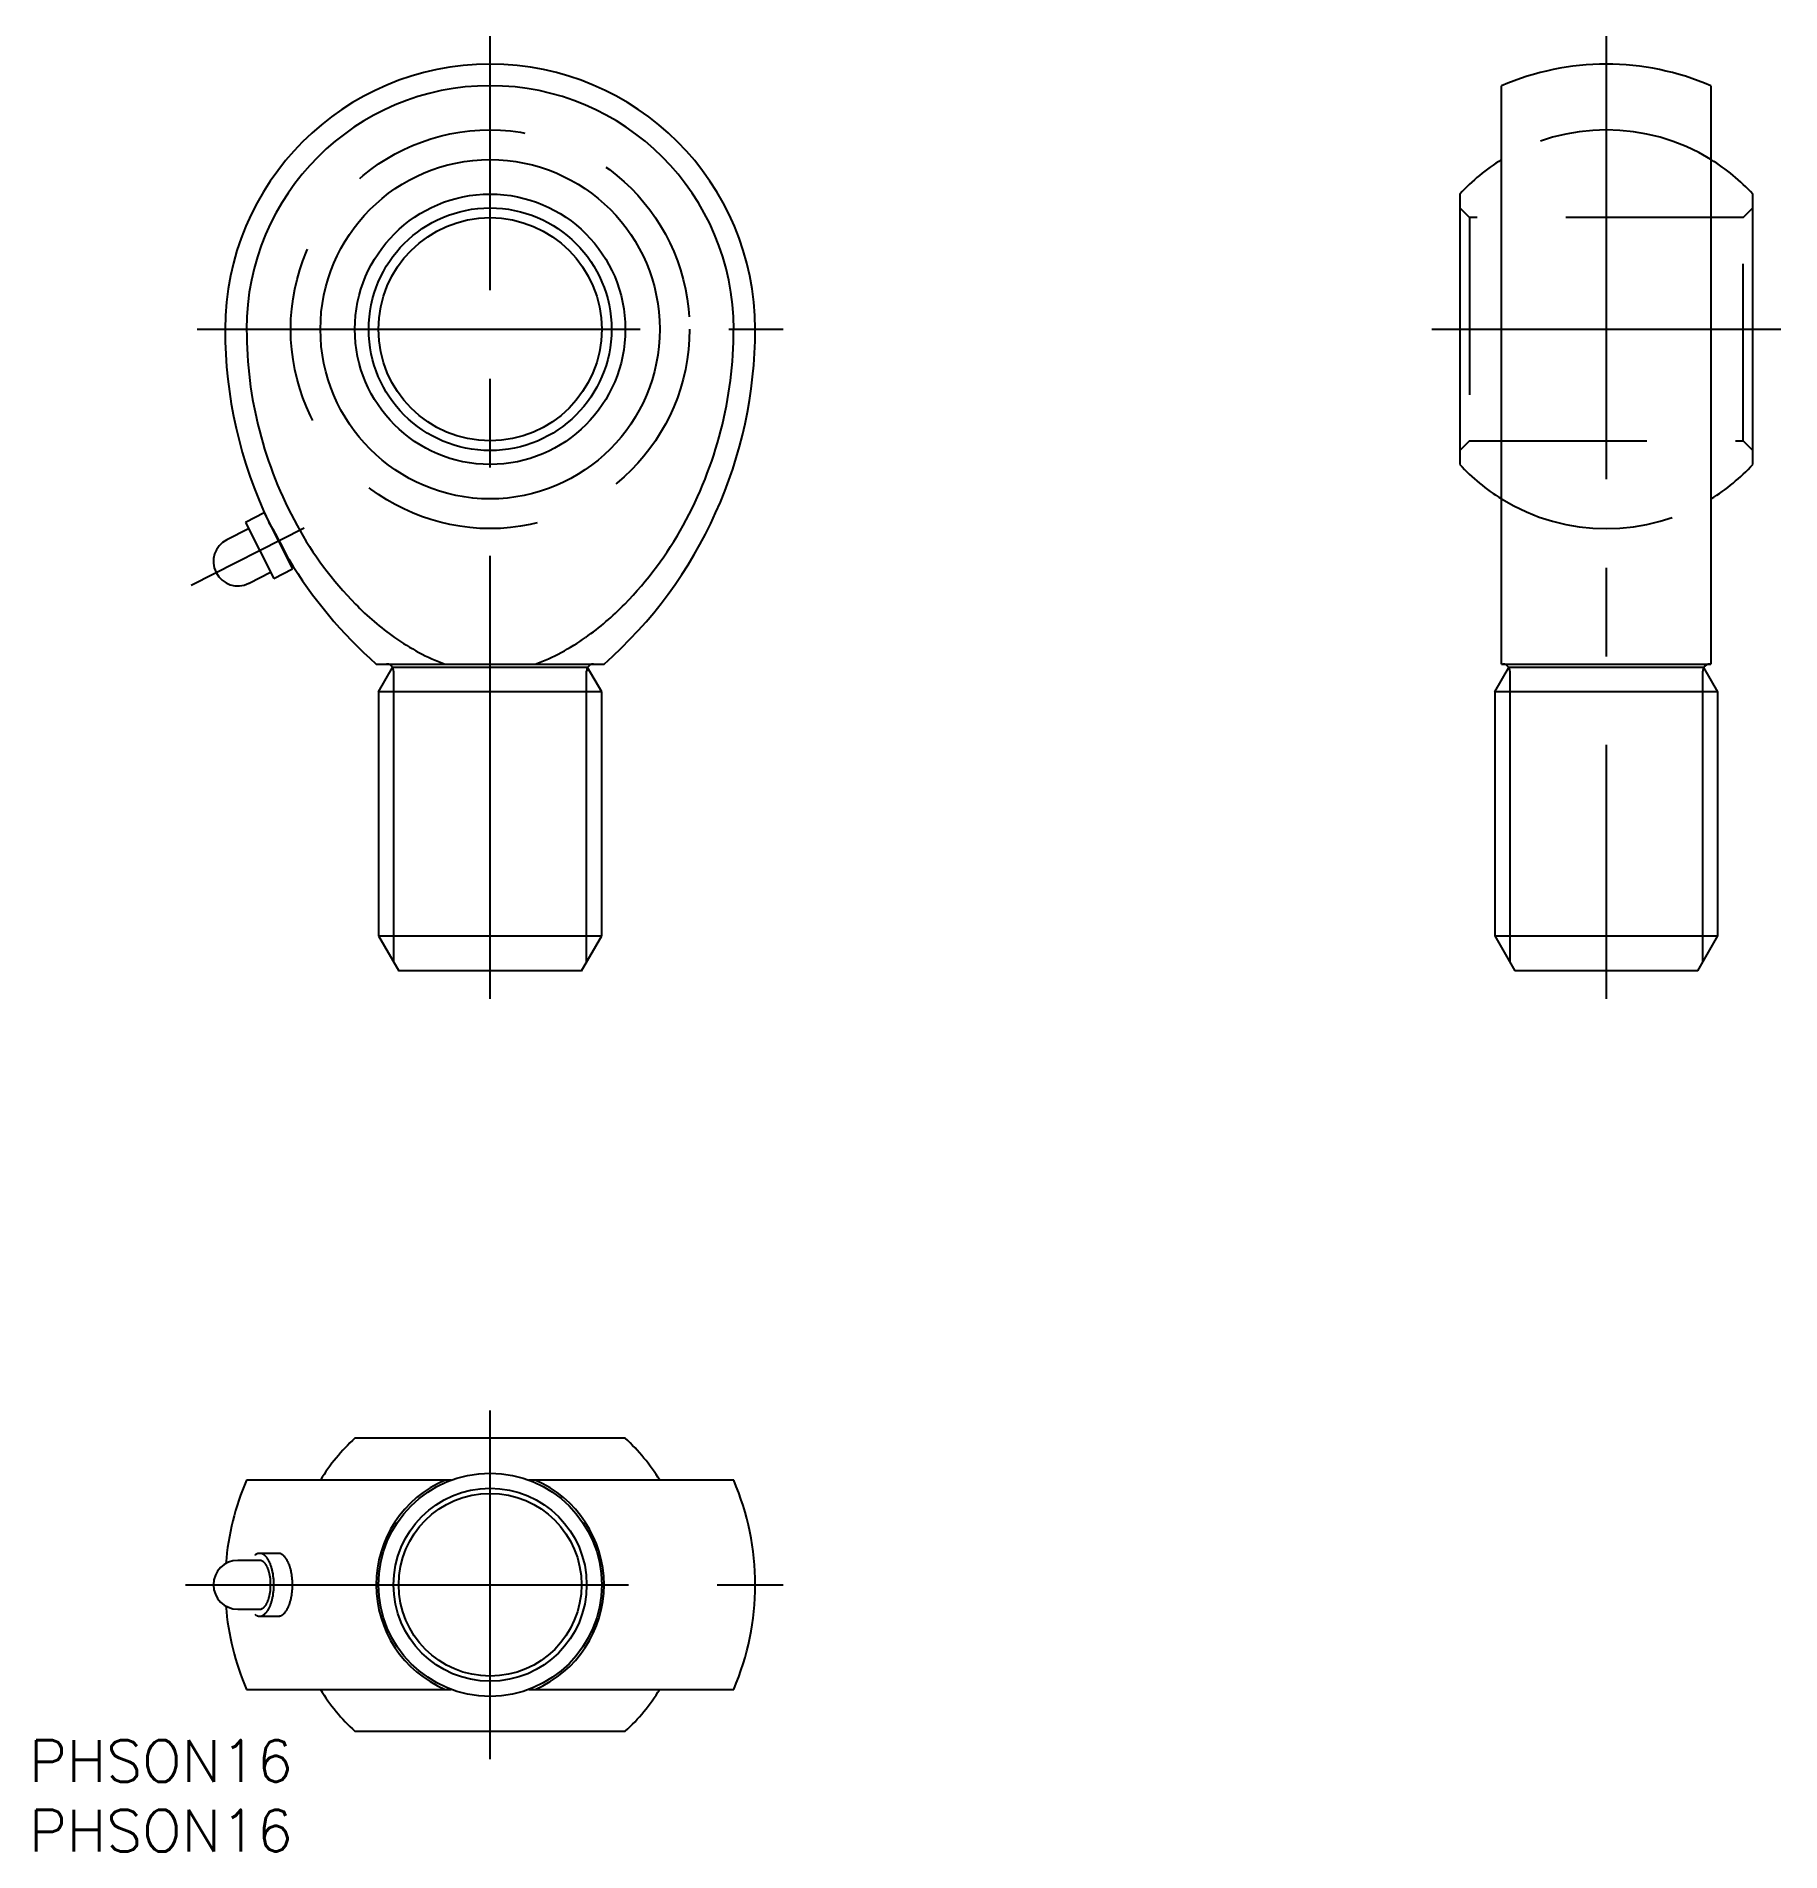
# Model space of a CAD drawing. Extents: x -33 to 92, y -19 to 111.
import ezdxf

# ---------------------------------------------------------------- set-up
doc = ezdxf.new("R2010")
doc.units = 0
doc.linetypes.add('CENTER', pattern=[50.8, 31.75, -6.35, 6.35, -6.35])
doc.linetypes.add('DASHED', pattern=[19.05, 12.7, -6.35])
doc.layers.get('0').update_dxf_attribs({"linetype": 'CONTINUOUS'})
doc.layers.add('CENTER', color=1, linetype='CENTER')
doc.styles.get("Standard").update_dxf_attribs({"font": 'txt.shx', "height": 3, "bigfont": 'bigfont.shx'})

msp = doc.modelspace()

# ---------------------------------------------------------------- linework, layer by layer
at = {"color": 7, "linetype": 'CONTINUOUS'}
for p, q in [((72.5, 66), (72.5, 107.46)), ((87.5, 107.46), (87.5, 66)), ((69.5, 99.69), (69.5, 80.31)), ((90.5, 80.31), (90.5, 99.69)), ((-16.2, 76.83), (-17.54, 76.15)), ((-16.2, 76.83), (-14.16, 72.82)), ((-17.31, 75.7), (-18.87, 74.91)), ((-17.54, 76.15), (-15.5, 72.14)), ((-15.86, 76.17), (-15.86, 76.16)), ((-14.5, 73.49), (-14.43, 73.52)), ((-17.28, 71.79), (-15.73, 72.59)), ((-15.5, 72.14), (-14.16, 72.82)), ((-8.17, 66), (8.17, 66)), ((-8, 64), (-6.99, 65.75)), ((6.99, 65.75), (-6.99, 65.75)), ((8, 64), (6.99, 65.75)), ((72, 64), (73.01, 65.75)), ((72.5, 66), (87.5, 66)), ((86.99, 65.75), (73.01, 65.75)), ((88, 64), (86.99, 65.75)), ((8, 64), (-8, 64)), ((-8, 64), (-8, 46.51)), ((8, 46.51), (8, 64)), ((72, 64), (72, 46.51)), ((88, 64), (72, 64)), ((88, 46.51), (88, 64)), ((-8, 46.51), (8, 46.51)), ((-8, 46.51), (-6.55, 44)), ((6.55, 44), (8, 46.51)), ((72, 46.51), (88, 46.51)), ((72, 46.51), (73.45, 44)), ((86.55, 44), (88, 46.51)), ((6.55, 44), (-6.55, 44)), ((86.55, 44), (73.45, 44)), ((9.69, 10.5), (-9.69, 10.5)), ((-2.78, 7.5), (-17.46, 7.5)), ((17.46, 7.5), (2.78, 7.5)), ((-16.52, 1.75), (-18.08, 1.75)), ((-15.18, 2.25), (-16.52, 2.25)), ((-18.08, -1.75), (-16.52, -1.75)), ((-16.52, -2.25), (-15.18, -2.25)), ((-17.46, -7.5), (-2.78, -7.5)), ((2.78, -7.5), (17.46, -7.5)), ((-9.69, -10.5), (9.69, -10.5))]:
    msp.add_line(p, q, dxfattribs=at)
at = {"color": 3, "linetype": 'DASHED'}
for p, q in [((70.2, 98), (69.5, 98.7)), ((89.8, 98), (70.2, 98)), ((70.2, 98), (70.2, 82)), ((89.8, 98), (90.5, 98.7)), ((89.8, 82), (89.8, 98)), ((70.2, 82), (69.5, 81.3)), ((70.2, 82), (89.8, 82)), ((89.8, 82), (90.5, 81.3))]:
    msp.add_line(p, q, dxfattribs=at)
at = {"color": 3, "linetype": 'CONTINUOUS'}
for p, q in [((-6.92, 65.5), (-6.92, 44.64)), ((6.92, 44.64), (6.92, 65.5)), ((73.08, 65.5), (73.08, 44.64)), ((86.92, 44.64), (86.92, 65.5))]:
    msp.add_line(p, q, dxfattribs=at)
at = {"color": 7, "linetype": 'CONTINUOUS'}
for points in [[(-16.87, -2.11, 0), (-16.84, -2.13, 0), (-16.81, -2.16, 0), (-16.78, -2.17, 0), (-16.75, -2.19, 0), (-16.72, -2.2, 0), (-16.69, -2.22, 0), (-16.66, -2.23, 0), (-16.63, -2.24, 0), (-16.6, -2.24, 0), (-16.57, -2.25, 0), (-16.54, -2.25, 0), (-16.51, -2.25, 0), (-16.48, -2.25, 0), (-16.45, -2.24, 0), (-16.42, -2.24, 0), (-16.39, -2.23, 0), (-16.36, -2.22, 0), (-16.33, -2.21, 0), (-16.3, -2.2, 0), (-16.27, -2.18, 0), (-16.24, -2.16, 0), (-16.21, -2.14, 0), (-16.18, -2.12, 0), (-16.15, -2.1, 0), (-16.12, -2.07, 0), (-16.09, -2.05, 0), (-16.07, -2.02, 0), (-16.04, -1.99, 0), (-16.01, -1.95, 0), (-15.99, -1.92, 0), (-15.96, -1.88, 0), (-15.93, -1.84, 0), (-15.91, -1.81, 0), (-15.89, -1.76, 0), (-15.86, -1.72, 0), (-15.84, -1.68, 0), (-15.82, -1.63, 0), (-15.79, -1.58, 0), (-15.77, -1.54, 0), (-15.75, -1.49, 0), (-15.73, -1.43, 0), (-15.71, -1.38, 0), (-15.69, -1.33, 0), (-15.68, -1.27, 0), (-15.66, -1.22, 0), (-15.64, -1.16, 0), (-15.63, -1.1, 0), (-15.61, -1.04, 0), (-15.6, -0.98, 0), (-15.59, -0.92, 0), (-15.57, -0.86, 0), (-15.56, -0.79, 0), (-15.55, -0.73, 0), (-15.54, -0.67, 0), (-15.54, -0.6, 0), (-15.53, -0.54, 0), (-15.52, -0.47, 0), (-15.51, -0.4, 0), (-15.51, -0.34, 0), (-15.51, -0.27, 0), (-15.5, -0.2, 0), (-15.5, -0.14, 0), (-15.5, -0.07, 0), (-15.5, 0, 0), (-15.5, 0.07, 0), (-15.5, 0.14, 0), (-15.5, 0.2, 0), (-15.51, 0.27, 0), (-15.51, 0.34, 0), (-15.51, 0.4, 0), (-15.52, 0.47, 0), (-15.53, 0.54, 0), (-15.54, 0.6, 0), (-15.54, 0.67, 0), (-15.55, 0.73, 0), (-15.56, 0.79, 0), (-15.57, 0.86, 0), (-15.59, 0.92, 0), (-15.6, 0.98, 0), (-15.61, 1.04, 0), (-15.63, 1.1, 0), (-15.64, 1.16, 0), (-15.66, 1.22, 0), (-15.68, 1.27, 0), (-15.69, 1.33, 0), (-15.71, 1.38, 0), (-15.73, 1.43, 0), (-15.75, 1.49, 0), (-15.77, 1.54, 0), (-15.79, 1.58, 0), (-15.82, 1.63, 0), (-15.84, 1.68, 0), (-15.86, 1.72, 0), (-15.89, 1.76, 0), (-15.91, 1.81, 0), (-15.93, 1.84, 0), (-15.96, 1.88, 0), (-15.99, 1.92, 0), (-16.01, 1.95, 0), (-16.04, 1.99, 0), (-16.07, 2.02, 0), (-16.09, 2.05, 0), (-16.12, 2.07, 0), (-16.15, 2.1, 0), (-16.18, 2.12, 0), (-16.21, 2.14, 0), (-16.24, 2.16, 0), (-16.27, 2.18, 0), (-16.3, 2.2, 0), (-16.33, 2.21, 0), (-16.36, 2.22, 0), (-16.39, 2.23, 0), (-16.42, 2.24, 0), (-16.45, 2.24, 0), (-16.48, 2.25, 0), (-16.51, 2.25, 0), (-16.54, 2.25, 0), (-16.57, 2.25, 0), (-16.6, 2.24, 0), (-16.63, 2.24, 0), (-16.66, 2.23, 0), (-16.69, 2.22, 0), (-16.72, 2.2, 0), (-16.75, 2.19, 0), (-16.78, 2.17, 0), (-16.81, 2.16, 0), (-16.84, 2.13, 0), (-16.87, 2.11, 0)], [(-16.52, -1.75, 0), (-16.5, -1.75, 0), (-16.48, -1.75, 0), (-16.46, -1.75, 0), (-16.44, -1.74, 0), (-16.42, -1.74, 0), (-16.4, -1.73, 0), (-16.38, -1.72, 0), (-16.36, -1.72, 0), (-16.35, -1.71, 0), (-16.33, -1.7, 0), (-16.31, -1.69, 0), (-16.29, -1.67, 0), (-16.27, -1.66, 0), (-16.25, -1.65, 0), (-16.23, -1.63, 0), (-16.22, -1.62, 0), (-16.2, -1.6, 0), (-16.18, -1.58, 0), (-16.16, -1.56, 0), (-16.14, -1.54, 0), (-16.13, -1.52, 0), (-16.11, -1.5, 0), (-16.09, -1.48, 0), (-16.08, -1.46, 0), (-16.06, -1.43, 0), (-16.05, -1.41, 0), (-16.03, -1.38, 0), (-16.02, -1.35, 0), (-16, -1.33, 0), (-15.99, -1.3, 0), (-15.97, -1.27, 0), (-15.96, -1.24, 0), (-15.94, -1.21, 0), (-15.93, -1.18, 0), (-15.92, -1.14, 0), (-15.91, -1.11, 0), (-15.89, -1.08, 0), (-15.88, -1.04, 0), (-15.87, -1.01, 0), (-15.86, -0.97, 0), (-15.85, -0.94, 0), (-15.84, -0.9, 0), (-15.83, -0.86, 0), (-15.82, -0.82, 0), (-15.81, -0.79, 0), (-15.8, -0.75, 0), (-15.79, -0.71, 0), (-15.79, -0.67, 0), (-15.78, -0.63, 0), (-15.77, -0.59, 0), (-15.77, -0.55, 0), (-15.76, -0.51, 0), (-15.75, -0.47, 0), (-15.75, -0.43, 0), (-15.74, -0.38, 0), (-15.74, -0.34, 0), (-15.74, -0.3, 0), (-15.73, -0.26, 0), (-15.73, -0.21, 0), (-15.73, -0.17, 0), (-15.73, -0.13, 0), (-15.73, -0.09, 0), (-15.73, -0.04, 0), (-15.73, 0, 0), (-15.73, 0.04, 0), (-15.73, 0.09, 0), (-15.73, 0.13, 0), (-15.73, 0.17, 0), (-15.73, 0.21, 0), (-15.73, 0.26, 0), (-15.74, 0.3, 0), (-15.74, 0.34, 0), (-15.74, 0.38, 0), (-15.75, 0.43, 0), (-15.75, 0.47, 0), (-15.76, 0.51, 0), (-15.77, 0.55, 0), (-15.77, 0.59, 0), (-15.78, 0.63, 0), (-15.79, 0.67, 0), (-15.79, 0.71, 0), (-15.8, 0.75, 0), (-15.81, 0.79, 0), (-15.82, 0.82, 0), (-15.83, 0.86, 0), (-15.84, 0.9, 0), (-15.85, 0.94, 0), (-15.86, 0.97, 0), (-15.87, 1.01, 0), (-15.88, 1.04, 0), (-15.89, 1.08, 0), (-15.91, 1.11, 0), (-15.92, 1.14, 0), (-15.93, 1.18, 0), (-15.94, 1.21, 0), (-15.96, 1.24, 0), (-15.97, 1.27, 0), (-15.99, 1.3, 0), (-16, 1.33, 0), (-16.02, 1.35, 0), (-16.03, 1.38, 0), (-16.05, 1.41, 0), (-16.06, 1.43, 0), (-16.08, 1.46, 0), (-16.09, 1.48, 0), (-16.11, 1.5, 0), (-16.13, 1.52, 0), (-16.14, 1.54, 0), (-16.16, 1.56, 0), (-16.18, 1.58, 0), (-16.2, 1.6, 0), (-16.22, 1.62, 0), (-16.23, 1.63, 0), (-16.25, 1.65, 0), (-16.27, 1.66, 0), (-16.29, 1.67, 0), (-16.31, 1.69, 0), (-16.33, 1.7, 0), (-16.35, 1.71, 0), (-16.36, 1.72, 0), (-16.38, 1.72, 0), (-16.4, 1.73, 0), (-16.42, 1.74, 0), (-16.44, 1.74, 0), (-16.46, 1.75, 0), (-16.48, 1.75, 0), (-16.5, 1.75, 0), (-16.52, 1.75, 0)], [(-15.18, -2.25, 0), (-15.16, -2.25, 0), (-15.13, -2.25, 0), (-15.11, -2.24, 0), (-15.08, -2.24, 0), (-15.06, -2.23, 0), (-15.03, -2.23, 0), (-15.01, -2.22, 0), (-14.98, -2.21, 0), (-14.96, -2.2, 0), (-14.93, -2.18, 0), (-14.91, -2.17, 0), (-14.89, -2.15, 0), (-14.86, -2.14, 0), (-14.84, -2.12, 0), (-14.82, -2.1, 0), (-14.79, -2.08, 0), (-14.77, -2.06, 0), (-14.75, -2.03, 0), (-14.72, -2.01, 0), (-14.7, -1.98, 0), (-14.68, -1.96, 0), (-14.66, -1.93, 0), (-14.64, -1.9, 0), (-14.62, -1.87, 0), (-14.59, -1.84, 0), (-14.57, -1.81, 0), (-14.55, -1.77, 0), (-14.54, -1.74, 0), (-14.52, -1.7, 0), (-14.5, -1.67, 0), (-14.48, -1.63, 0), (-14.46, -1.59, 0), (-14.44, -1.55, 0), (-14.43, -1.51, 0), (-14.41, -1.47, 0), (-14.39, -1.43, 0), (-14.38, -1.38, 0), (-14.36, -1.34, 0), (-14.35, -1.3, 0), (-14.33, -1.25, 0), (-14.32, -1.2, 0), (-14.31, -1.16, 0), (-14.29, -1.11, 0), (-14.28, -1.06, 0), (-14.27, -1.01, 0), (-14.26, -0.96, 0), (-14.25, -0.91, 0), (-14.24, -0.86, 0), (-14.23, -0.81, 0), (-14.22, -0.76, 0), (-14.21, -0.71, 0), (-14.21, -0.65, 0), (-14.2, -0.6, 0), (-14.19, -0.55, 0), (-14.19, -0.49, 0), (-14.18, -0.44, 0), (-14.18, -0.38, 0), (-14.17, -0.33, 0), (-14.17, -0.28, 0), (-14.17, -0.22, 0), (-14.16, -0.17, 0), (-14.16, -0.11, 0), (-14.16, -0.06, 0), (-14.16, 0, 0), (-14.16, 0.06, 0), (-14.16, 0.11, 0), (-14.16, 0.17, 0), (-14.17, 0.22, 0), (-14.17, 0.28, 0), (-14.17, 0.33, 0), (-14.18, 0.38, 0), (-14.18, 0.44, 0), (-14.19, 0.49, 0), (-14.19, 0.55, 0), (-14.2, 0.6, 0), (-14.21, 0.65, 0), (-14.21, 0.71, 0), (-14.22, 0.76, 0), (-14.23, 0.81, 0), (-14.24, 0.86, 0), (-14.25, 0.91, 0), (-14.26, 0.96, 0), (-14.27, 1.01, 0), (-14.28, 1.06, 0), (-14.29, 1.11, 0), (-14.31, 1.16, 0), (-14.32, 1.2, 0), (-14.33, 1.25, 0), (-14.35, 1.3, 0), (-14.36, 1.34, 0), (-14.38, 1.38, 0), (-14.39, 1.43, 0), (-14.41, 1.47, 0), (-14.43, 1.51, 0), (-14.44, 1.55, 0), (-14.46, 1.59, 0), (-14.48, 1.63, 0), (-14.5, 1.67, 0), (-14.52, 1.7, 0), (-14.54, 1.74, 0), (-14.55, 1.77, 0), (-14.57, 1.81, 0), (-14.59, 1.84, 0), (-14.62, 1.87, 0), (-14.64, 1.9, 0), (-14.66, 1.93, 0), (-14.68, 1.96, 0), (-14.7, 1.98, 0), (-14.72, 2.01, 0), (-14.75, 2.03, 0), (-14.77, 2.06, 0), (-14.79, 2.08, 0), (-14.82, 2.1, 0), (-14.84, 2.12, 0), (-14.86, 2.14, 0), (-14.89, 2.15, 0), (-14.91, 2.17, 0), (-14.93, 2.18, 0), (-14.96, 2.2, 0), (-14.98, 2.21, 0), (-15.01, 2.22, 0), (-15.03, 2.23, 0), (-15.06, 2.23, 0), (-15.08, 2.24, 0), (-15.11, 2.24, 0), (-15.13, 2.25, 0), (-15.16, 2.25, 0), (-15.18, 2.25, 0)]]:
    msp.add_polyline3d(points, dxfattribs=at)
at = {"color": 3, "linetype": 'DASHED'}
msp.add_circle((0, 90), 14.29, dxfattribs=at)
at = {"color": 7, "linetype": 'CONTINUOUS'}
for centre, radius in [((0, 90), 12.16), ((0, 90), 9.69), ((0, 90), 8.7), ((0, 90), 8), ((0, 0), 8), ((0, 0), 6.55)]:
    msp.add_circle(centre, radius, dxfattribs=at)
at = {"color": 3, "linetype": 'CONTINUOUS'}
msp.add_circle((0, 0), 6.92, dxfattribs=at)
at = {"color": 7, "linetype": 'CONTINUOUS'}
for centre, radius, start, end in [((0, 90), 19, 0, 180), ((80, 90), 19, 66.7504, 113.2496), ((0, 90), 17.46, 0, 180), ((80, 90), 14.29, 121.6638, 137.2995), ((80, 90), 14.29, 42.7005, 58.3362), ((13, 90), 32, 180, 205.6123), ((11.53, 89.95), 28.98, 179.9067, 208.9377), ((-13, 90), 32, 311.4096, 0), ((-11.53, 89.95), 28.98, 331.0623, 0.0933), ((80, 90), 14.29, 222.7005, 238.3362), ((80, 90), 14.29, 301.6638, 317.2995), ((-43.29, 59.69), 32, 25.6123, 30.9872), ((8.93, 88.52), 26.02, 208.9395, 224.4324), ((-8.93, 88.52), 26.02, 315.5676, 331.0605), ((-18.08, 73.35), 1.75, 117, 297), ((13, 90), 32, 210.9872, 228.5904), ((5.32, 85.01), 20.99, 224.4841, 234.5589), ((-5.32, 85.01), 20.99, 305.4411, 315.5159), ((1.84, 79.96), 14.85, 234.2187, 250.0407), ((-1.84, 79.96), 14.85, 289.9593, 305.7813), ((-7.42, 65.5), 0.5, 30.5884, 90), ((7.42, 65.5), 0.5, 90, 149.4116), ((72.58, 65.5), 0.5, 30.5884, 90), ((87.42, 65.5), 0.5, 90, 149.4116), ((0, 0), 14.29, 132.7005, 148.3362), ((0, 0), 14.29, 31.6638, 47.2995), ((0, 0), 19, 156.7504, 175.3989), ((0, 0), 8.17, 113.3008, 246.6992), ((0, 0), 8.17, 293.3008, 66.6992), ((0, 0), 19, 336.7504, 23.2496), ((-18.08, 0), 1.75, 90, 270), ((0, 0), 19, 184.6011, 203.2496), ((0, 0), 14.29, 211.6638, 227.2995), ((0, 0), 14.29, 312.7005, 328.3362)]:
    msp.add_arc(centre, radius, start, end, dxfattribs=at)
at = {"color": 3, "linetype": 'DASHED'}
for start, end in [(58.3362, 121.6638), (238.3362, 301.6638)]:
    msp.add_arc((80, 90), 14.29, start, end, dxfattribs=at)
at = {"color": 3, "linetype": 'CONTINUOUS'}
for centre, start, end in [((-7.42, 65.5), 0, 30.5884), ((7.42, 65.5), 149.4116, 180), ((72.58, 65.5), 0, 30.5884), ((87.42, 65.5), 149.4116, 180)]:
    msp.add_arc(centre, 0.5, start, end, dxfattribs=at)
at = {"layer": 'CENTER', "color": 1, "linetype": 'CENTER'}
for p, q in [((0, 42), (0, 111)), ((80, 111), (80, 42)), ((-21, 90), (21, 90)), ((67.5, 90), (92.5, 90)), ((-21.42, 71.65), (-13.33, 75.77)), ((0, -12.5), (0, 12.5)), ((-21.83, 0), (21, 0))]:
    msp.add_line(p, q, dxfattribs=at)

# ---------------------------------------------------------------- texts
at = {"color": 7, "linetype": 'CONTINUOUS'}
for p in [(-33.04, -14.13), (-33.04, -19.13)]:
    msp.add_text('PHSON16', height=3, dxfattribs=at).set_placement(p)

doc.saveas('drawing.dxf')
